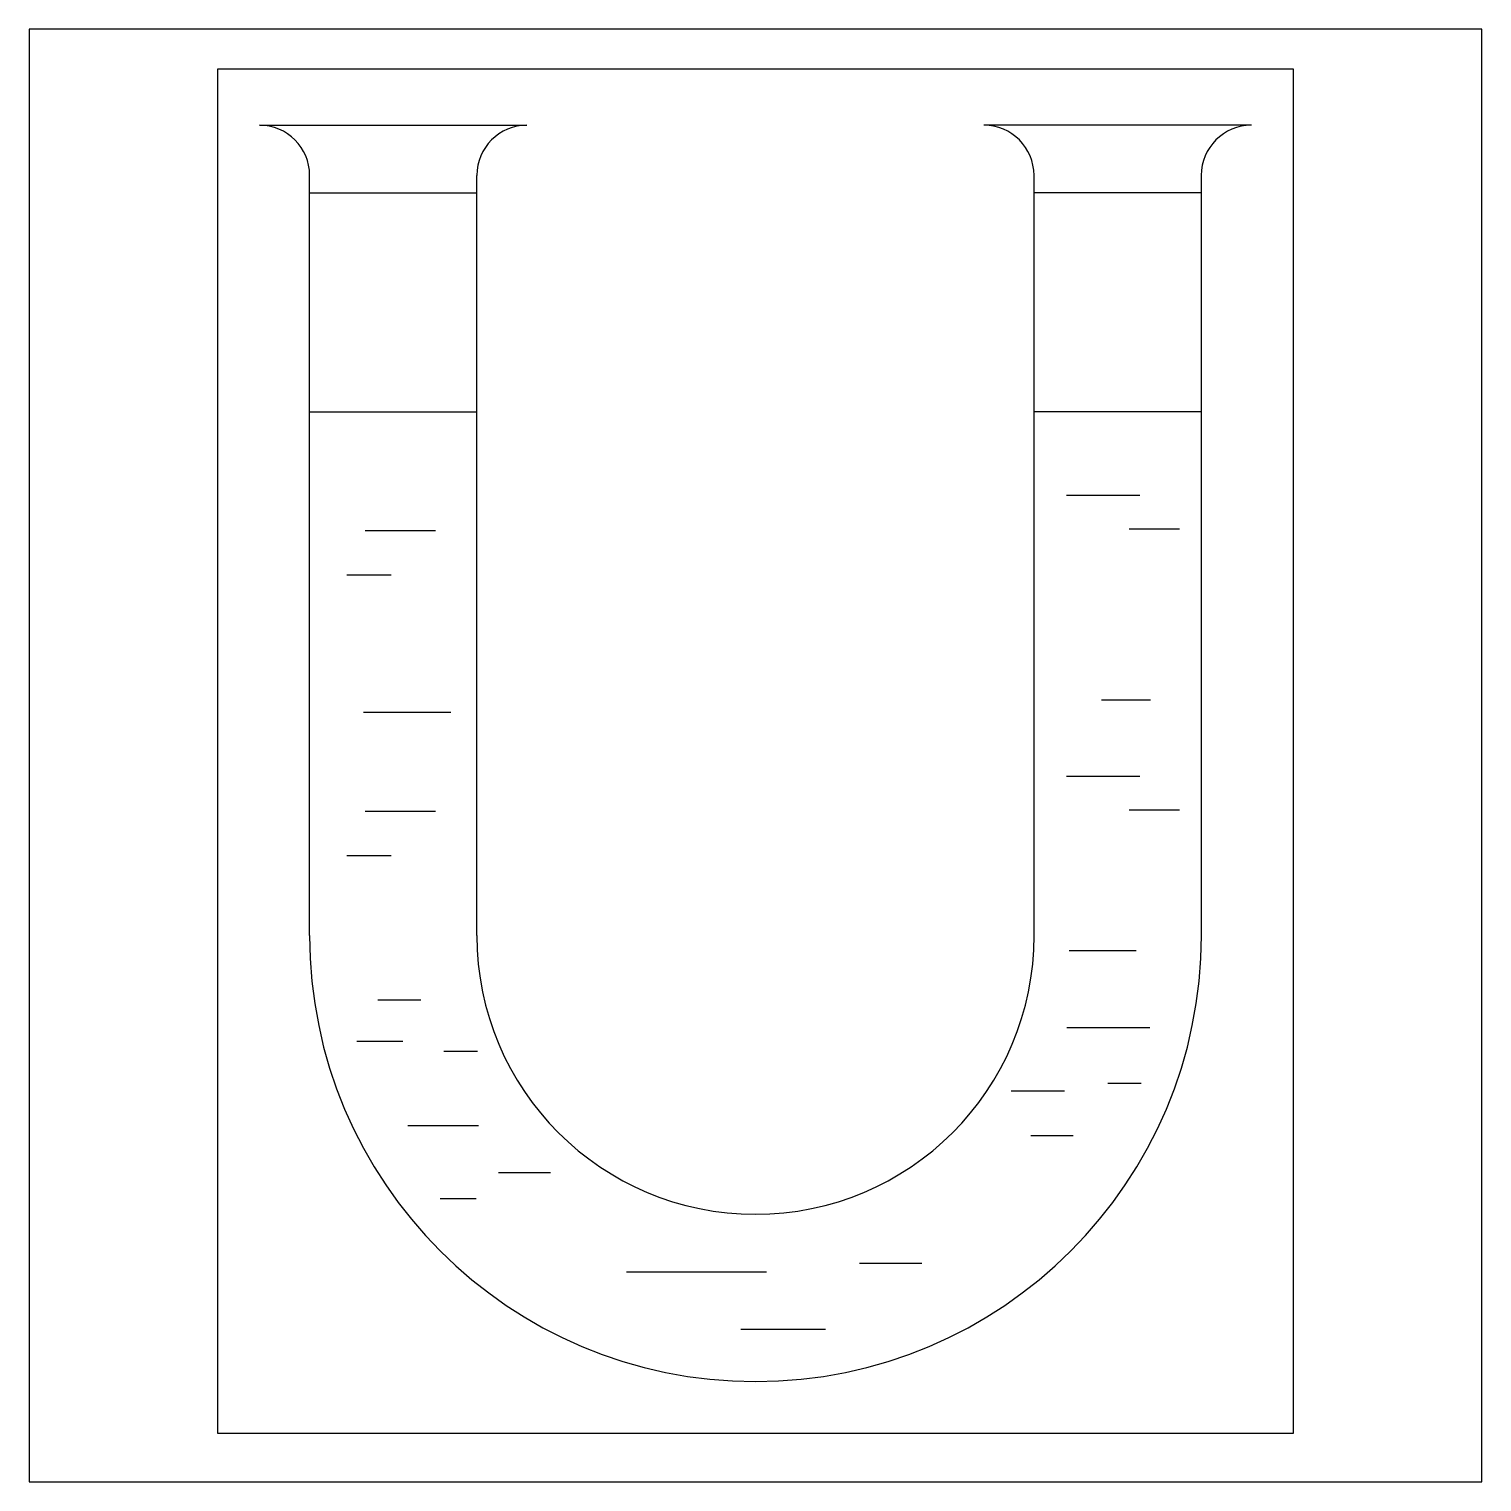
# Model space of a CAD drawing. Header units: millimetres. Extents: x 0 to 1000, y 0 to 1000.
import ezdxf

# ---------------------------------------------------------------- set-up
doc = ezdxf.new("R2010")
doc.units = ezdxf.units.MM
doc.layers.get('0').update_dxf_attribs({"color": 2})
doc.layers.add('1', color=1, linetype='Continuous')
doc.layers.add('3', color=7, linetype='Continuous')

msp = doc.modelspace()

# ---------------------------------------------------------------- linework, layer by layer
at = {"color": 2}
msp.add_lwpolyline([(0, 0), (1000, 0), (1000, 1000), (0, 1000)], close=True, dxfattribs=at)
at = {"layer": '1', "color": 1}
for p, q in [((870.3, 972.4), (129.6, 972.4)), ((129.6, 972.4), (129.6, 33.6)), ((870.3, 33.6), (870.3, 972.4)), ((129.6, 33.6), (870.3, 33.6))]:
    msp.add_line(p, q, dxfattribs=at)
at = {"layer": '3'}
for p, q in [((158.6, 933.8), (342.7, 933.8)), ((841.3, 933.8), (657.2, 933.8)), ((193.1, 376), (193.1, 899.3)), ((308.2, 376), (308.2, 899.3)), ((691.7, 376), (691.7, 899.3)), ((806.9, 376), (806.9, 899.3)), ((193.1, 887.2), (308.2, 887.2)), ((806.9, 887.2), (691.7, 887.2)), ((193.1, 736.6), (308.2, 736.6)), ((806.9, 736.6), (691.7, 736.6)), ((714, 679.1), (764.5, 679.1)), ((231.3, 654.9), (279.7, 654.9)), ((757.1, 656), (791.8, 656)), ((218.7, 624.4), (249.2, 624.4)), ((738.2, 538.3), (771.8, 538.3)), ((230.2, 529.9), (290.2, 529.9)), ((714, 485.7), (764.5, 485.7)), ((231.3, 461.6), (279.7, 461.6)), ((757.1, 462.6), (791.8, 462.6)), ((218.7, 431.1), (249.2, 431.1)), ((716, 365.7), (762.1, 365.7)), ((240.1, 331.9), (269.6, 331.9)), ((714.3, 312.8), (771.5, 312.8)), ((225.7, 303.4), (257.3, 303.4)), ((285.5, 296.6), (308.6, 296.6)), ((742.5, 274.4), (765.5, 274.4)), ((675.9, 269.3), (712.6, 269.3)), ((260.7, 245.4), (309.4, 245.4)), ((689.5, 238.5), (718.6, 238.5)), ((323.1, 212.9), (359, 212.9)), ((282.9, 195), (307.7, 195)), ((571.6, 150.6), (614.4, 150.6)), ((411.1, 144.6), (507.6, 144.6)), ((490, 105.1), (548.1, 105.1))]:
    msp.add_line(p, q, dxfattribs=at)
for centre, radius, start, end in [((158.6, 899.3), 34.5, 0, 90), ((342.7, 899.3), 34.5, 90, 180), ((657.2, 899.3), 34.5, 0, 90), ((841.3, 899.3), 34.5, 90, 180), ((500, 376), 306.9, 180, 0), ((500, 376), 191.8, 180, 0)]:
    msp.add_arc(centre, radius, start, end, dxfattribs=at)

doc.saveas('drawing.dxf')
